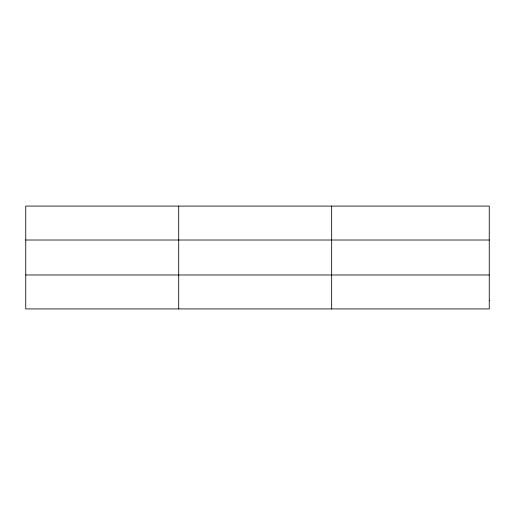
<?xml version="1.0" encoding="UTF-8"?>
<svg xmlns="http://www.w3.org/2000/svg" width="515" height="515" viewBox="0 0 515 515"><rect width="100%" height="100%" fill="white"/><g stroke="black" fill="none" stroke-linecap="round" stroke-linejoin="round"><path stroke-width="0.77" d="M178.705 206.084L178.705 308.916M331.66 206.084L331.66 308.916M25.75 240.016L489.25 240.016M25.75 274.984L489.25 274.984M489.25 300.432L489.25 308.916L25.75 308.916L25.75 206.084L489.25 206.084L489.25 300.432"/></g></svg>
